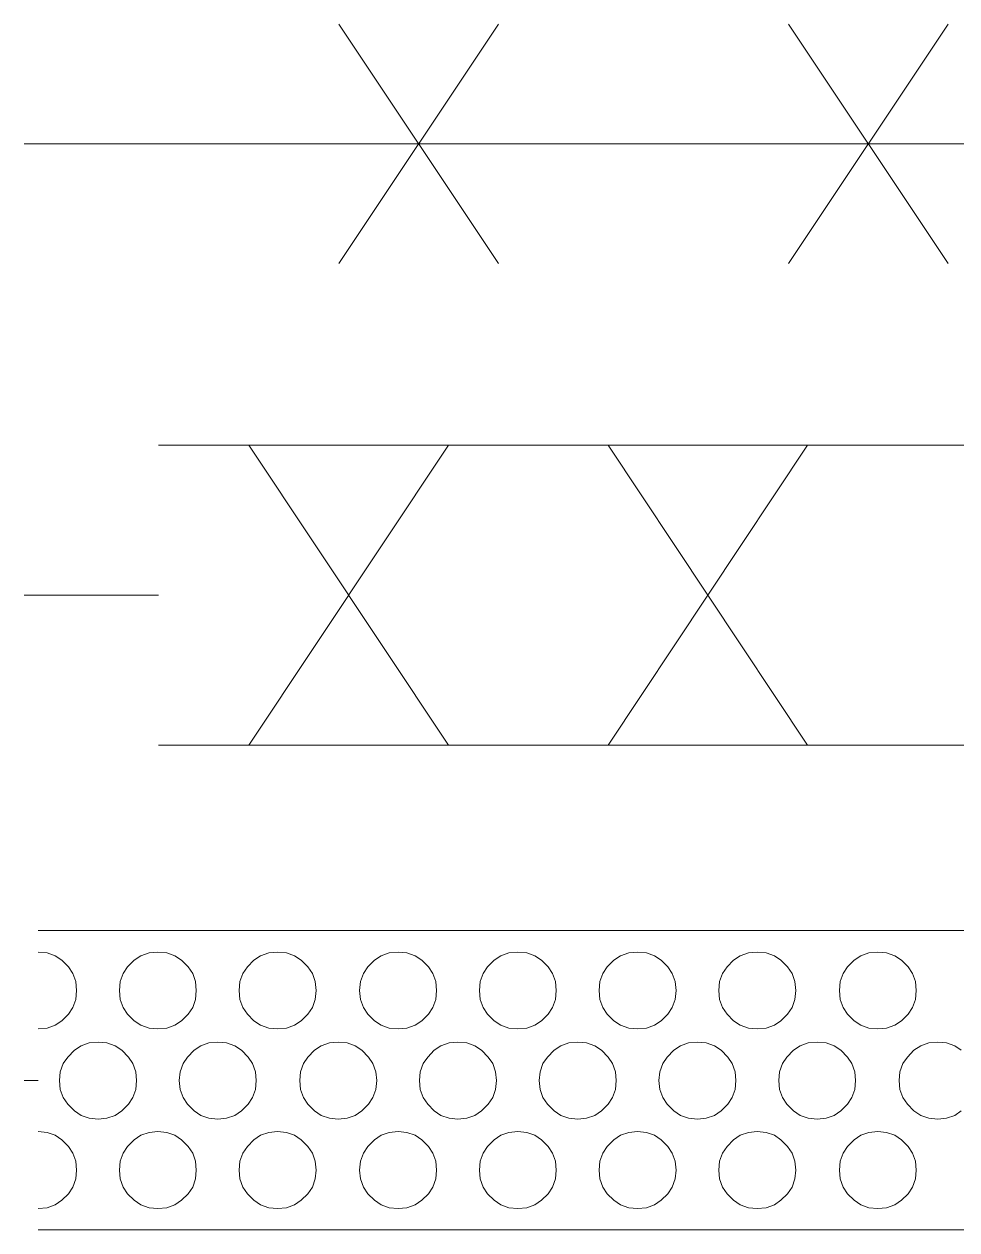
# Model space of a CAD drawing. Header units: inches. Extents: x 47316 to 59086, y 3141 to 11743.
# Drawn here: x 50299.46 to 50315.05, y 10110.04 to 10130.2 of the extents above; entities that cross this region are included whole.
import ezdxf

# ---------------------------------------------------------------- set-up
doc = ezdxf.new("R2010")
doc.units = ezdxf.units.IN
doc.header["$MEASUREMENT"] = 0

msp = doc.modelspace()

# ---------------------------------------------------------------- linework, layer by layer
at = {"color": 0, "lineweight": 15}
for p, q in [((50304.727, 10126.2), (50307.396, 10130.202)), ((50304.727, 10130.202), (50307.396, 10126.2)), ((50312.238, 10126.2), (50314.907, 10130.202)), ((50312.238, 10130.202), (50314.907, 10126.2)), ((50299.465, 10128.201), (50305.469, 10128.201)), ((50305.469, 10128.201), (50312.979, 10128.201)), ((50312.979, 10128.201), (50320.503, 10128.201)), ((50301.713, 10123.161), (50303.715, 10123.161)), ((50303.22, 10118.146), (50306.556, 10123.161)), ((50303.22, 10123.161), (50306.556, 10118.146)), ((50303.715, 10123.161), (50305.716, 10123.161)), ((50305.716, 10123.161), (50307.729, 10123.161)), ((50307.729, 10123.161), (50309.731, 10123.161)), ((50309.224, 10118.146), (50312.559, 10123.161)), ((50309.224, 10123.161), (50312.559, 10118.146)), ((50309.731, 10123.161), (50311.732, 10123.161)), ((50311.732, 10123.161), (50313.733, 10123.161)), ((50313.733, 10123.161), (50315.734, 10123.161)), ((50299.465, 10120.653), (50301.713, 10120.653)), ((50301.713, 10118.146), (50303.715, 10118.146)), ((50303.715, 10118.146), (50305.716, 10118.146)), ((50305.716, 10118.146), (50307.729, 10118.146)), ((50307.729, 10118.146), (50309.731, 10118.146)), ((50309.731, 10118.146), (50311.732, 10118.146)), ((50311.732, 10118.146), (50313.733, 10118.146)), ((50313.733, 10118.146), (50315.734, 10118.146)), ((50299.7, 10115.045), (50300.7, 10115.045)), ((50300.7, 10115.045), (50301.701, 10115.045)), ((50301.701, 10115.045), (50302.702, 10115.045)), ((50302.702, 10115.045), (50303.702, 10115.045)), ((50303.702, 10115.045), (50304.715, 10115.045)), ((50304.715, 10115.045), (50305.716, 10115.045)), ((50305.716, 10115.045), (50306.716, 10115.045)), ((50306.716, 10115.045), (50307.717, 10115.045)), ((50307.717, 10115.045), (50308.718, 10115.045)), ((50308.718, 10115.045), (50309.718, 10115.045)), ((50309.718, 10115.045), (50310.719, 10115.045)), ((50310.719, 10115.045), (50311.719, 10115.045)), ((50311.719, 10115.045), (50312.72, 10115.045)), ((50312.72, 10115.045), (50313.733, 10115.045)), ((50313.733, 10115.045), (50314.734, 10115.045)), ((50314.734, 10115.045), (50315.734, 10115.045)), ((50299.848, 10114.674), (50299.7, 10114.687)), ((50299.984, 10114.625), (50299.848, 10114.674)), ((50300.095, 10114.551), (50299.984, 10114.625)), ((50301.417, 10114.625), (50301.306, 10114.551)), ((50301.553, 10114.674), (50301.417, 10114.625)), ((50301.701, 10114.687), (50301.553, 10114.674)), ((50301.849, 10114.674), (50301.701, 10114.687)), ((50301.985, 10114.625), (50301.849, 10114.674)), ((50302.096, 10114.551), (50301.985, 10114.625)), ((50303.418, 10114.625), (50303.307, 10114.551)), ((50303.554, 10114.674), (50303.418, 10114.625)), ((50303.702, 10114.687), (50303.554, 10114.674)), ((50303.85, 10114.674), (50303.702, 10114.687)), ((50303.986, 10114.625), (50303.85, 10114.674)), ((50304.097, 10114.551), (50303.986, 10114.625)), ((50305.432, 10114.625), (50305.32, 10114.551)), ((50305.568, 10114.674), (50305.432, 10114.625)), ((50305.716, 10114.687), (50305.568, 10114.674)), ((50305.864, 10114.674), (50305.716, 10114.687)), ((50306, 10114.625), (50305.864, 10114.674)), ((50306.111, 10114.551), (50306, 10114.625)), ((50307.433, 10114.625), (50307.322, 10114.551)), ((50307.569, 10114.674), (50307.433, 10114.625)), ((50307.717, 10114.687), (50307.569, 10114.674)), ((50307.865, 10114.674), (50307.717, 10114.687)), ((50308.001, 10114.625), (50307.865, 10114.674)), ((50308.112, 10114.551), (50308.001, 10114.625)), ((50309.434, 10114.625), (50309.323, 10114.551)), ((50309.57, 10114.674), (50309.434, 10114.625)), ((50309.718, 10114.687), (50309.57, 10114.674)), ((50309.866, 10114.674), (50309.718, 10114.687)), ((50310.002, 10114.625), (50309.866, 10114.674)), ((50310.114, 10114.551), (50310.002, 10114.625)), ((50311.435, 10114.625), (50311.324, 10114.551)), ((50311.571, 10114.674), (50311.435, 10114.625)), ((50311.719, 10114.687), (50311.571, 10114.674)), ((50311.868, 10114.674), (50311.719, 10114.687)), ((50312.004, 10114.625), (50311.868, 10114.674)), ((50312.115, 10114.551), (50312.004, 10114.625)), ((50313.449, 10114.625), (50313.338, 10114.551)), ((50313.585, 10114.674), (50313.449, 10114.625)), ((50313.733, 10114.687), (50313.585, 10114.674)), ((50313.881, 10114.674), (50313.733, 10114.687)), ((50314.017, 10114.625), (50313.881, 10114.674)), ((50314.128, 10114.551), (50314.017, 10114.625)), ((50300.206, 10114.44), (50300.095, 10114.551)), ((50300.28, 10114.328), (50300.206, 10114.44)), ((50301.194, 10114.44), (50301.12, 10114.328)), ((50301.306, 10114.551), (50301.194, 10114.44)), ((50302.207, 10114.44), (50302.096, 10114.551)), ((50302.282, 10114.328), (50302.207, 10114.44)), ((50303.196, 10114.44), (50303.122, 10114.328)), ((50303.307, 10114.551), (50303.196, 10114.44)), ((50304.209, 10114.44), (50304.097, 10114.551)), ((50304.283, 10114.328), (50304.209, 10114.44)), ((50305.209, 10114.44), (50305.135, 10114.328)), ((50305.32, 10114.551), (50305.209, 10114.44)), ((50306.222, 10114.44), (50306.111, 10114.551)), ((50306.296, 10114.328), (50306.222, 10114.44)), ((50307.211, 10114.44), (50307.136, 10114.328)), ((50307.322, 10114.551), (50307.211, 10114.44)), ((50308.223, 10114.44), (50308.112, 10114.551)), ((50308.298, 10114.328), (50308.223, 10114.44)), ((50309.212, 10114.44), (50309.138, 10114.328)), ((50309.323, 10114.551), (50309.212, 10114.44)), ((50310.225, 10114.44), (50310.114, 10114.551)), ((50310.299, 10114.328), (50310.225, 10114.44)), ((50311.213, 10114.44), (50311.139, 10114.328)), ((50311.324, 10114.551), (50311.213, 10114.44)), ((50312.226, 10114.44), (50312.115, 10114.551)), ((50312.3, 10114.328), (50312.226, 10114.44)), ((50313.227, 10114.44), (50313.152, 10114.328)), ((50313.338, 10114.551), (50313.227, 10114.44)), ((50314.24, 10114.44), (50314.128, 10114.551)), ((50314.314, 10114.328), (50314.24, 10114.44)), ((50300.33, 10114.192), (50300.28, 10114.328)), ((50300.342, 10114.044), (50300.33, 10114.192)), ((50301.071, 10114.192), (50301.059, 10114.044)), ((50301.12, 10114.328), (50301.071, 10114.192)), ((50302.331, 10114.192), (50302.282, 10114.328)), ((50302.343, 10114.044), (50302.331, 10114.192)), ((50303.072, 10114.192), (50303.06, 10114.044)), ((50303.122, 10114.328), (50303.072, 10114.192)), ((50304.332, 10114.192), (50304.283, 10114.328)), ((50304.345, 10114.044), (50304.332, 10114.192)), ((50305.086, 10114.192), (50305.073, 10114.044)), ((50305.135, 10114.328), (50305.086, 10114.192)), ((50306.346, 10114.192), (50306.296, 10114.328)), ((50306.358, 10114.044), (50306.346, 10114.192)), ((50307.087, 10114.192), (50307.075, 10114.044)), ((50307.136, 10114.328), (50307.087, 10114.192)), ((50308.347, 10114.192), (50308.298, 10114.328)), ((50308.359, 10114.044), (50308.347, 10114.192)), ((50309.088, 10114.192), (50309.076, 10114.044)), ((50309.138, 10114.328), (50309.088, 10114.192)), ((50310.348, 10114.192), (50310.299, 10114.328)), ((50310.361, 10114.044), (50310.348, 10114.192)), ((50311.089, 10114.192), (50311.077, 10114.044)), ((50311.139, 10114.328), (50311.089, 10114.192)), ((50312.349, 10114.192), (50312.3, 10114.328)), ((50312.362, 10114.044), (50312.349, 10114.192)), ((50313.103, 10114.192), (50313.091, 10114.044)), ((50313.152, 10114.328), (50313.103, 10114.192)), ((50314.363, 10114.192), (50314.314, 10114.328)), ((50314.375, 10114.044), (50314.363, 10114.192)), ((50300.33, 10113.896), (50300.342, 10114.044)), ((50301.059, 10114.044), (50301.071, 10113.896)), ((50302.331, 10113.896), (50302.343, 10114.044)), ((50303.06, 10114.044), (50303.072, 10113.896)), ((50304.332, 10113.896), (50304.345, 10114.044)), ((50305.073, 10114.044), (50305.086, 10113.896)), ((50306.346, 10113.896), (50306.358, 10114.044)), ((50307.075, 10114.044), (50307.087, 10113.896)), ((50308.347, 10113.896), (50308.359, 10114.044)), ((50309.076, 10114.044), (50309.088, 10113.896)), ((50310.348, 10113.896), (50310.361, 10114.044)), ((50311.077, 10114.044), (50311.089, 10113.896)), ((50312.349, 10113.896), (50312.362, 10114.044)), ((50313.091, 10114.044), (50313.103, 10113.896)), ((50314.363, 10113.896), (50314.375, 10114.044)), ((50300.206, 10113.649), (50300.28, 10113.76)), ((50300.28, 10113.76), (50300.33, 10113.896)), ((50301.071, 10113.896), (50301.12, 10113.76)), ((50301.12, 10113.76), (50301.194, 10113.649)), ((50302.207, 10113.649), (50302.282, 10113.76)), ((50302.282, 10113.76), (50302.331, 10113.896)), ((50303.072, 10113.896), (50303.122, 10113.76)), ((50303.122, 10113.76), (50303.196, 10113.649)), ((50304.209, 10113.649), (50304.283, 10113.76)), ((50304.283, 10113.76), (50304.332, 10113.896)), ((50305.086, 10113.896), (50305.135, 10113.76)), ((50305.135, 10113.76), (50305.209, 10113.649)), ((50306.222, 10113.649), (50306.296, 10113.76)), ((50306.296, 10113.76), (50306.346, 10113.896)), ((50307.087, 10113.896), (50307.136, 10113.76)), ((50307.136, 10113.76), (50307.211, 10113.649)), ((50308.223, 10113.649), (50308.298, 10113.76)), ((50308.298, 10113.76), (50308.347, 10113.896)), ((50309.088, 10113.896), (50309.138, 10113.76)), ((50309.138, 10113.76), (50309.212, 10113.649)), ((50310.225, 10113.649), (50310.299, 10113.76)), ((50310.299, 10113.76), (50310.348, 10113.896)), ((50311.089, 10113.896), (50311.139, 10113.76)), ((50311.139, 10113.76), (50311.213, 10113.649)), ((50312.226, 10113.649), (50312.3, 10113.76)), ((50312.3, 10113.76), (50312.349, 10113.896)), ((50313.103, 10113.896), (50313.152, 10113.76)), ((50313.152, 10113.76), (50313.227, 10113.649)), ((50314.24, 10113.649), (50314.314, 10113.76)), ((50314.314, 10113.76), (50314.363, 10113.896)), ((50300.095, 10113.538), (50300.206, 10113.649)), ((50301.194, 10113.649), (50301.306, 10113.538)), ((50302.096, 10113.538), (50302.207, 10113.649)), ((50303.196, 10113.649), (50303.307, 10113.538)), ((50304.097, 10113.538), (50304.209, 10113.649)), ((50305.209, 10113.649), (50305.32, 10113.538)), ((50306.111, 10113.538), (50306.222, 10113.649)), ((50307.211, 10113.649), (50307.322, 10113.538)), ((50308.112, 10113.538), (50308.223, 10113.649)), ((50309.212, 10113.649), (50309.323, 10113.538)), ((50310.114, 10113.538), (50310.225, 10113.649)), ((50311.213, 10113.649), (50311.324, 10113.538)), ((50312.115, 10113.538), (50312.226, 10113.649)), ((50313.227, 10113.649), (50313.338, 10113.538)), ((50314.128, 10113.538), (50314.24, 10113.649)), ((50299.7, 10113.402), (50299.848, 10113.414)), ((50299.848, 10113.414), (50299.984, 10113.464)), ((50299.984, 10113.464), (50300.095, 10113.538)), ((50301.306, 10113.538), (50301.417, 10113.464)), ((50301.417, 10113.464), (50301.553, 10113.414)), ((50301.553, 10113.414), (50301.701, 10113.402)), ((50301.701, 10113.402), (50301.849, 10113.414)), ((50301.849, 10113.414), (50301.985, 10113.464)), ((50301.985, 10113.464), (50302.096, 10113.538)), ((50303.307, 10113.538), (50303.418, 10113.464)), ((50303.418, 10113.464), (50303.554, 10113.414)), ((50303.554, 10113.414), (50303.702, 10113.402)), ((50303.702, 10113.402), (50303.85, 10113.414)), ((50303.85, 10113.414), (50303.986, 10113.464)), ((50303.986, 10113.464), (50304.097, 10113.538)), ((50305.32, 10113.538), (50305.432, 10113.464)), ((50305.432, 10113.464), (50305.568, 10113.414)), ((50305.568, 10113.414), (50305.716, 10113.402)), ((50305.716, 10113.402), (50305.864, 10113.414)), ((50305.864, 10113.414), (50306, 10113.464)), ((50306, 10113.464), (50306.111, 10113.538)), ((50307.322, 10113.538), (50307.433, 10113.464)), ((50307.433, 10113.464), (50307.569, 10113.414)), ((50307.569, 10113.414), (50307.717, 10113.402)), ((50307.717, 10113.402), (50307.865, 10113.414)), ((50307.865, 10113.414), (50308.001, 10113.464)), ((50308.001, 10113.464), (50308.112, 10113.538)), ((50309.323, 10113.538), (50309.434, 10113.464)), ((50309.434, 10113.464), (50309.57, 10113.414)), ((50309.57, 10113.414), (50309.718, 10113.402)), ((50309.718, 10113.402), (50309.866, 10113.414)), ((50309.866, 10113.414), (50310.002, 10113.464)), ((50310.002, 10113.464), (50310.114, 10113.538)), ((50311.324, 10113.538), (50311.435, 10113.464)), ((50311.435, 10113.464), (50311.571, 10113.414)), ((50311.571, 10113.414), (50311.719, 10113.402)), ((50311.719, 10113.402), (50311.868, 10113.414)), ((50311.868, 10113.414), (50312.004, 10113.464)), ((50312.004, 10113.464), (50312.115, 10113.538)), ((50313.338, 10113.538), (50313.449, 10113.464)), ((50313.449, 10113.464), (50313.585, 10113.414)), ((50313.585, 10113.414), (50313.733, 10113.402)), ((50313.733, 10113.402), (50313.881, 10113.414)), ((50313.881, 10113.414), (50314.017, 10113.464)), ((50314.017, 10113.464), (50314.128, 10113.538)), ((50300.552, 10113.167), (50300.416, 10113.118)), ((50300.7, 10113.179), (50300.552, 10113.167)), ((50300.849, 10113.167), (50300.7, 10113.179)), ((50300.984, 10113.118), (50300.849, 10113.167)), ((50302.553, 10113.167), (50302.417, 10113.118)), ((50302.702, 10113.179), (50302.553, 10113.167)), ((50302.85, 10113.167), (50302.702, 10113.179)), ((50302.986, 10113.118), (50302.85, 10113.167)), ((50304.567, 10113.167), (50304.431, 10113.118)), ((50304.715, 10113.179), (50304.567, 10113.167)), ((50304.863, 10113.167), (50304.715, 10113.179)), ((50304.999, 10113.118), (50304.863, 10113.167)), ((50306.568, 10113.167), (50306.432, 10113.118)), ((50306.716, 10113.179), (50306.568, 10113.167)), ((50306.865, 10113.167), (50306.716, 10113.179)), ((50307, 10113.118), (50306.865, 10113.167)), ((50308.569, 10113.167), (50308.433, 10113.118)), ((50308.718, 10113.179), (50308.569, 10113.167)), ((50308.866, 10113.167), (50308.718, 10113.179)), ((50309.002, 10113.118), (50308.866, 10113.167)), ((50310.571, 10113.167), (50310.435, 10113.118)), ((50310.719, 10113.179), (50310.571, 10113.167)), ((50310.867, 10113.167), (50310.719, 10113.179)), ((50311.003, 10113.118), (50310.867, 10113.167)), ((50312.572, 10113.167), (50312.436, 10113.118)), ((50312.72, 10113.179), (50312.572, 10113.167)), ((50312.868, 10113.167), (50312.72, 10113.179)), ((50313.004, 10113.118), (50312.868, 10113.167)), ((50314.585, 10113.167), (50314.45, 10113.118)), ((50314.734, 10113.179), (50314.585, 10113.167)), ((50314.882, 10113.167), (50314.734, 10113.179)), ((50315.018, 10113.118), (50314.882, 10113.167)), ((50300.305, 10113.044), (50300.194, 10112.932)), ((50300.416, 10113.118), (50300.305, 10113.044)), ((50301.096, 10113.044), (50300.984, 10113.118)), ((50301.207, 10112.932), (50301.096, 10113.044)), ((50302.306, 10113.044), (50302.195, 10112.932)), ((50302.417, 10113.118), (50302.306, 10113.044)), ((50303.097, 10113.044), (50302.986, 10113.118)), ((50303.208, 10112.932), (50303.097, 10113.044)), ((50304.32, 10113.044), (50304.209, 10112.932)), ((50304.431, 10113.118), (50304.32, 10113.044)), ((50305.11, 10113.044), (50304.999, 10113.118)), ((50305.222, 10112.932), (50305.11, 10113.044)), ((50306.321, 10113.044), (50306.21, 10112.932)), ((50306.432, 10113.118), (50306.321, 10113.044)), ((50307.112, 10113.044), (50307, 10113.118)), ((50307.223, 10112.932), (50307.112, 10113.044)), ((50308.322, 10113.044), (50308.211, 10112.932)), ((50308.433, 10113.118), (50308.322, 10113.044)), ((50309.113, 10113.044), (50309.002, 10113.118)), ((50309.224, 10112.932), (50309.113, 10113.044)), ((50310.324, 10113.044), (50310.212, 10112.932)), ((50310.435, 10113.118), (50310.324, 10113.044)), ((50311.114, 10113.044), (50311.003, 10113.118)), ((50311.225, 10112.932), (50311.114, 10113.044)), ((50312.325, 10113.044), (50312.214, 10112.932)), ((50312.436, 10113.118), (50312.325, 10113.044)), ((50313.115, 10113.044), (50313.004, 10113.118)), ((50313.227, 10112.932), (50313.115, 10113.044)), ((50314.338, 10113.044), (50314.227, 10112.932)), ((50314.45, 10113.118), (50314.338, 10113.044)), ((50315.129, 10113.044), (50315.018, 10113.118)), ((50300.12, 10112.821), (50300.07, 10112.685)), ((50300.194, 10112.932), (50300.12, 10112.821)), ((50301.281, 10112.821), (50301.207, 10112.932)), ((50301.33, 10112.685), (50301.281, 10112.821)), ((50302.121, 10112.821), (50302.072, 10112.685)), ((50302.195, 10112.932), (50302.121, 10112.821)), ((50303.282, 10112.821), (50303.208, 10112.932)), ((50303.332, 10112.685), (50303.282, 10112.821)), ((50304.135, 10112.821), (50304.085, 10112.685)), ((50304.209, 10112.932), (50304.135, 10112.821)), ((50305.296, 10112.821), (50305.222, 10112.932)), ((50305.345, 10112.685), (50305.296, 10112.821)), ((50306.136, 10112.821), (50306.086, 10112.685)), ((50306.21, 10112.932), (50306.136, 10112.821)), ((50307.297, 10112.821), (50307.223, 10112.932)), ((50307.346, 10112.685), (50307.297, 10112.821)), ((50308.137, 10112.821), (50308.088, 10112.685)), ((50308.211, 10112.932), (50308.137, 10112.821)), ((50309.298, 10112.821), (50309.224, 10112.932)), ((50309.348, 10112.685), (50309.298, 10112.821)), ((50310.138, 10112.821), (50310.089, 10112.685)), ((50310.212, 10112.932), (50310.138, 10112.821)), ((50311.299, 10112.821), (50311.225, 10112.932)), ((50311.349, 10112.685), (50311.299, 10112.821)), ((50312.139, 10112.821), (50312.09, 10112.685)), ((50312.214, 10112.932), (50312.139, 10112.821)), ((50313.301, 10112.821), (50313.227, 10112.932)), ((50313.35, 10112.685), (50313.301, 10112.821)), ((50314.153, 10112.821), (50314.104, 10112.685)), ((50314.227, 10112.932), (50314.153, 10112.821)), ((50300.07, 10112.685), (50300.058, 10112.537)), ((50301.343, 10112.537), (50301.33, 10112.685)), ((50302.072, 10112.685), (50302.059, 10112.537)), ((50303.344, 10112.537), (50303.332, 10112.685)), ((50304.085, 10112.685), (50304.073, 10112.537)), ((50305.358, 10112.537), (50305.345, 10112.685)), ((50306.086, 10112.685), (50306.074, 10112.537)), ((50307.359, 10112.537), (50307.346, 10112.685)), ((50308.088, 10112.685), (50308.075, 10112.537)), ((50309.36, 10112.537), (50309.348, 10112.685)), ((50310.089, 10112.685), (50310.076, 10112.537)), ((50311.361, 10112.537), (50311.349, 10112.685)), ((50312.09, 10112.685), (50312.078, 10112.537)), ((50313.362, 10112.537), (50313.35, 10112.685)), ((50314.104, 10112.685), (50314.091, 10112.537)), ((50299.465, 10112.537), (50299.7, 10112.537)), ((50300.058, 10112.537), (50300.07, 10112.389)), ((50300.07, 10112.389), (50300.12, 10112.253)), ((50301.281, 10112.253), (50301.33, 10112.389)), ((50301.33, 10112.389), (50301.343, 10112.537)), ((50302.059, 10112.537), (50302.072, 10112.389)), ((50302.072, 10112.389), (50302.121, 10112.253)), ((50303.282, 10112.253), (50303.332, 10112.389)), ((50303.332, 10112.389), (50303.344, 10112.537)), ((50304.073, 10112.537), (50304.085, 10112.389)), ((50304.085, 10112.389), (50304.135, 10112.253)), ((50305.296, 10112.253), (50305.345, 10112.389)), ((50305.345, 10112.389), (50305.358, 10112.537)), ((50306.074, 10112.537), (50306.086, 10112.389)), ((50306.086, 10112.389), (50306.136, 10112.253)), ((50307.297, 10112.253), (50307.346, 10112.389)), ((50307.346, 10112.389), (50307.359, 10112.537)), ((50308.075, 10112.537), (50308.088, 10112.389)), ((50308.088, 10112.389), (50308.137, 10112.253)), ((50309.298, 10112.253), (50309.348, 10112.389)), ((50309.348, 10112.389), (50309.36, 10112.537)), ((50310.076, 10112.537), (50310.089, 10112.389)), ((50310.089, 10112.389), (50310.138, 10112.253)), ((50311.299, 10112.253), (50311.349, 10112.389)), ((50311.349, 10112.389), (50311.361, 10112.537)), ((50312.078, 10112.537), (50312.09, 10112.389)), ((50312.09, 10112.389), (50312.139, 10112.253)), ((50313.301, 10112.253), (50313.35, 10112.389)), ((50313.35, 10112.389), (50313.362, 10112.537)), ((50314.091, 10112.537), (50314.104, 10112.389)), ((50314.104, 10112.389), (50314.153, 10112.253)), ((50300.12, 10112.253), (50300.194, 10112.142)), ((50300.194, 10112.142), (50300.305, 10112.031)), ((50301.096, 10112.031), (50301.207, 10112.142)), ((50301.207, 10112.142), (50301.281, 10112.253)), ((50302.121, 10112.253), (50302.195, 10112.142)), ((50302.195, 10112.142), (50302.306, 10112.031)), ((50303.097, 10112.031), (50303.208, 10112.142)), ((50303.208, 10112.142), (50303.282, 10112.253)), ((50304.135, 10112.253), (50304.209, 10112.142)), ((50304.209, 10112.142), (50304.32, 10112.031)), ((50305.11, 10112.031), (50305.222, 10112.142)), ((50305.222, 10112.142), (50305.296, 10112.253)), ((50306.136, 10112.253), (50306.21, 10112.142)), ((50306.21, 10112.142), (50306.321, 10112.031)), ((50307.112, 10112.031), (50307.223, 10112.142)), ((50307.223, 10112.142), (50307.297, 10112.253)), ((50308.137, 10112.253), (50308.211, 10112.142)), ((50308.211, 10112.142), (50308.322, 10112.031)), ((50309.113, 10112.031), (50309.224, 10112.142)), ((50309.224, 10112.142), (50309.298, 10112.253)), ((50310.138, 10112.253), (50310.212, 10112.142)), ((50310.212, 10112.142), (50310.324, 10112.031)), ((50311.114, 10112.031), (50311.225, 10112.142)), ((50311.225, 10112.142), (50311.299, 10112.253)), ((50312.139, 10112.253), (50312.214, 10112.142)), ((50312.214, 10112.142), (50312.325, 10112.031)), ((50313.115, 10112.031), (50313.227, 10112.142)), ((50313.227, 10112.142), (50313.301, 10112.253)), ((50314.153, 10112.253), (50314.227, 10112.142)), ((50314.227, 10112.142), (50314.338, 10112.031)), ((50300.305, 10112.031), (50300.416, 10111.957)), ((50300.416, 10111.957), (50300.552, 10111.907)), ((50300.849, 10111.907), (50300.984, 10111.957)), ((50300.984, 10111.957), (50301.096, 10112.031)), ((50302.306, 10112.031), (50302.417, 10111.957)), ((50302.417, 10111.957), (50302.553, 10111.907)), ((50302.85, 10111.907), (50302.986, 10111.957)), ((50302.986, 10111.957), (50303.097, 10112.031)), ((50304.32, 10112.031), (50304.431, 10111.957)), ((50304.431, 10111.957), (50304.567, 10111.907)), ((50304.863, 10111.907), (50304.999, 10111.957)), ((50304.999, 10111.957), (50305.11, 10112.031)), ((50306.321, 10112.031), (50306.432, 10111.957)), ((50306.432, 10111.957), (50306.568, 10111.907)), ((50306.865, 10111.907), (50307, 10111.957)), ((50307, 10111.957), (50307.112, 10112.031)), ((50308.322, 10112.031), (50308.433, 10111.957)), ((50308.433, 10111.957), (50308.569, 10111.907)), ((50308.866, 10111.907), (50309.002, 10111.957)), ((50309.002, 10111.957), (50309.113, 10112.031)), ((50310.324, 10112.031), (50310.435, 10111.957)), ((50310.435, 10111.957), (50310.571, 10111.907)), ((50310.867, 10111.907), (50311.003, 10111.957)), ((50311.003, 10111.957), (50311.114, 10112.031)), ((50312.325, 10112.031), (50312.436, 10111.957)), ((50312.436, 10111.957), (50312.572, 10111.907)), ((50312.868, 10111.907), (50313.004, 10111.957)), ((50313.004, 10111.957), (50313.115, 10112.031)), ((50314.338, 10112.031), (50314.45, 10111.957)), ((50314.45, 10111.957), (50314.585, 10111.907)), ((50314.882, 10111.907), (50315.018, 10111.957)), ((50315.018, 10111.957), (50315.129, 10112.031)), ((50300.552, 10111.907), (50300.7, 10111.895)), ((50300.7, 10111.895), (50300.849, 10111.907)), ((50302.553, 10111.907), (50302.702, 10111.895)), ((50302.702, 10111.895), (50302.85, 10111.907)), ((50304.567, 10111.907), (50304.715, 10111.895)), ((50304.715, 10111.895), (50304.863, 10111.907)), ((50306.568, 10111.907), (50306.716, 10111.895)), ((50306.716, 10111.895), (50306.865, 10111.907)), ((50308.569, 10111.907), (50308.718, 10111.895)), ((50308.718, 10111.895), (50308.866, 10111.907)), ((50310.571, 10111.907), (50310.719, 10111.895)), ((50310.719, 10111.895), (50310.867, 10111.907)), ((50312.572, 10111.907), (50312.72, 10111.895)), ((50312.72, 10111.895), (50312.868, 10111.907)), ((50314.585, 10111.907), (50314.734, 10111.895)), ((50314.734, 10111.895), (50314.882, 10111.907)), ((50299.848, 10111.672), (50299.7, 10111.685)), ((50299.984, 10111.623), (50299.848, 10111.672)), ((50300.095, 10111.549), (50299.984, 10111.623)), ((50300.206, 10111.438), (50300.095, 10111.549)), ((50301.306, 10111.549), (50301.194, 10111.438)), ((50301.417, 10111.623), (50301.306, 10111.549)), ((50301.553, 10111.672), (50301.417, 10111.623)), ((50301.701, 10111.685), (50301.553, 10111.672)), ((50301.849, 10111.672), (50301.701, 10111.685)), ((50301.985, 10111.623), (50301.849, 10111.672)), ((50302.096, 10111.549), (50301.985, 10111.623)), ((50302.207, 10111.438), (50302.096, 10111.549)), ((50303.307, 10111.549), (50303.196, 10111.438)), ((50303.418, 10111.623), (50303.307, 10111.549)), ((50303.554, 10111.672), (50303.418, 10111.623)), ((50303.702, 10111.685), (50303.554, 10111.672)), ((50303.85, 10111.672), (50303.702, 10111.685)), ((50303.986, 10111.623), (50303.85, 10111.672)), ((50304.097, 10111.549), (50303.986, 10111.623)), ((50304.209, 10111.438), (50304.097, 10111.549)), ((50305.32, 10111.549), (50305.209, 10111.438)), ((50305.432, 10111.623), (50305.32, 10111.549)), ((50305.568, 10111.672), (50305.432, 10111.623)), ((50305.716, 10111.685), (50305.568, 10111.672)), ((50305.864, 10111.672), (50305.716, 10111.685)), ((50306, 10111.623), (50305.864, 10111.672)), ((50306.111, 10111.549), (50306, 10111.623)), ((50306.222, 10111.438), (50306.111, 10111.549)), ((50307.322, 10111.549), (50307.211, 10111.438)), ((50307.433, 10111.623), (50307.322, 10111.549)), ((50307.569, 10111.672), (50307.433, 10111.623)), ((50307.717, 10111.685), (50307.569, 10111.672)), ((50307.865, 10111.672), (50307.717, 10111.685)), ((50308.001, 10111.623), (50307.865, 10111.672)), ((50308.112, 10111.549), (50308.001, 10111.623)), ((50308.223, 10111.438), (50308.112, 10111.549)), ((50309.323, 10111.549), (50309.212, 10111.438)), ((50309.434, 10111.623), (50309.323, 10111.549)), ((50309.57, 10111.672), (50309.434, 10111.623)), ((50309.718, 10111.685), (50309.57, 10111.672)), ((50309.866, 10111.672), (50309.718, 10111.685)), ((50310.002, 10111.623), (50309.866, 10111.672)), ((50310.114, 10111.549), (50310.002, 10111.623)), ((50310.225, 10111.438), (50310.114, 10111.549)), ((50311.324, 10111.549), (50311.213, 10111.438)), ((50311.435, 10111.623), (50311.324, 10111.549)), ((50311.571, 10111.672), (50311.435, 10111.623)), ((50311.719, 10111.685), (50311.571, 10111.672)), ((50311.868, 10111.672), (50311.719, 10111.685)), ((50312.004, 10111.623), (50311.868, 10111.672)), ((50312.115, 10111.549), (50312.004, 10111.623)), ((50312.226, 10111.438), (50312.115, 10111.549)), ((50313.338, 10111.549), (50313.227, 10111.438)), ((50313.449, 10111.623), (50313.338, 10111.549)), ((50313.585, 10111.672), (50313.449, 10111.623)), ((50313.733, 10111.685), (50313.585, 10111.672)), ((50313.881, 10111.672), (50313.733, 10111.685)), ((50314.017, 10111.623), (50313.881, 10111.672)), ((50314.128, 10111.549), (50314.017, 10111.623)), ((50314.24, 10111.438), (50314.128, 10111.549)), ((50300.28, 10111.326), (50300.206, 10111.438)), ((50301.194, 10111.438), (50301.12, 10111.326)), ((50302.282, 10111.326), (50302.207, 10111.438)), ((50303.196, 10111.438), (50303.122, 10111.326)), ((50304.283, 10111.326), (50304.209, 10111.438)), ((50305.209, 10111.438), (50305.135, 10111.326)), ((50306.296, 10111.326), (50306.222, 10111.438)), ((50307.211, 10111.438), (50307.136, 10111.326)), ((50308.298, 10111.326), (50308.223, 10111.438)), ((50309.212, 10111.438), (50309.138, 10111.326)), ((50310.299, 10111.326), (50310.225, 10111.438)), ((50311.213, 10111.438), (50311.139, 10111.326)), ((50312.3, 10111.326), (50312.226, 10111.438)), ((50313.227, 10111.438), (50313.152, 10111.326)), ((50314.314, 10111.326), (50314.24, 10111.438)), ((50300.33, 10111.191), (50300.28, 10111.326)), ((50300.342, 10111.042), (50300.33, 10111.191)), ((50301.071, 10111.191), (50301.059, 10111.042)), ((50301.12, 10111.326), (50301.071, 10111.191)), ((50302.331, 10111.191), (50302.282, 10111.326)), ((50302.343, 10111.042), (50302.331, 10111.191)), ((50303.072, 10111.191), (50303.06, 10111.042)), ((50303.122, 10111.326), (50303.072, 10111.191)), ((50304.332, 10111.191), (50304.283, 10111.326)), ((50304.345, 10111.042), (50304.332, 10111.191)), ((50305.086, 10111.191), (50305.073, 10111.042)), ((50305.135, 10111.326), (50305.086, 10111.191)), ((50306.346, 10111.191), (50306.296, 10111.326)), ((50306.358, 10111.042), (50306.346, 10111.191)), ((50307.087, 10111.191), (50307.075, 10111.042)), ((50307.136, 10111.326), (50307.087, 10111.191)), ((50308.347, 10111.191), (50308.298, 10111.326)), ((50308.359, 10111.042), (50308.347, 10111.191)), ((50309.088, 10111.191), (50309.076, 10111.042)), ((50309.138, 10111.326), (50309.088, 10111.191)), ((50310.348, 10111.191), (50310.299, 10111.326)), ((50310.361, 10111.042), (50310.348, 10111.191)), ((50311.089, 10111.191), (50311.077, 10111.042)), ((50311.139, 10111.326), (50311.089, 10111.191)), ((50312.349, 10111.191), (50312.3, 10111.326)), ((50312.362, 10111.042), (50312.349, 10111.191)), ((50313.103, 10111.191), (50313.091, 10111.042)), ((50313.152, 10111.326), (50313.103, 10111.191)), ((50314.363, 10111.191), (50314.314, 10111.326)), ((50314.375, 10111.042), (50314.363, 10111.191)), ((50300.33, 10110.894), (50300.342, 10111.042)), ((50301.059, 10111.042), (50301.071, 10110.894)), ((50302.331, 10110.894), (50302.343, 10111.042)), ((50303.06, 10111.042), (50303.072, 10110.894)), ((50304.332, 10110.894), (50304.345, 10111.042)), ((50305.073, 10111.042), (50305.086, 10110.894)), ((50306.346, 10110.894), (50306.358, 10111.042)), ((50307.075, 10111.042), (50307.087, 10110.894)), ((50308.347, 10110.894), (50308.359, 10111.042)), ((50309.076, 10111.042), (50309.088, 10110.894)), ((50310.348, 10110.894), (50310.361, 10111.042)), ((50311.077, 10111.042), (50311.089, 10110.894)), ((50312.349, 10110.894), (50312.362, 10111.042)), ((50313.091, 10111.042), (50313.103, 10110.894)), ((50314.363, 10110.894), (50314.375, 10111.042)), ((50300.206, 10110.647), (50300.28, 10110.758)), ((50300.28, 10110.758), (50300.33, 10110.894)), ((50301.071, 10110.894), (50301.12, 10110.758)), ((50301.12, 10110.758), (50301.194, 10110.647)), ((50302.207, 10110.647), (50302.282, 10110.758)), ((50302.282, 10110.758), (50302.331, 10110.894)), ((50303.072, 10110.894), (50303.122, 10110.758)), ((50303.122, 10110.758), (50303.196, 10110.647)), ((50304.209, 10110.647), (50304.283, 10110.758)), ((50304.283, 10110.758), (50304.332, 10110.894)), ((50305.086, 10110.894), (50305.135, 10110.758)), ((50305.135, 10110.758), (50305.209, 10110.647)), ((50306.222, 10110.647), (50306.296, 10110.758)), ((50306.296, 10110.758), (50306.346, 10110.894)), ((50307.087, 10110.894), (50307.136, 10110.758)), ((50307.136, 10110.758), (50307.211, 10110.647)), ((50308.223, 10110.647), (50308.298, 10110.758)), ((50308.298, 10110.758), (50308.347, 10110.894)), ((50309.088, 10110.894), (50309.138, 10110.758)), ((50309.138, 10110.758), (50309.212, 10110.647)), ((50310.225, 10110.647), (50310.299, 10110.758)), ((50310.299, 10110.758), (50310.348, 10110.894)), ((50311.089, 10110.894), (50311.139, 10110.758)), ((50311.139, 10110.758), (50311.213, 10110.647)), ((50312.226, 10110.647), (50312.3, 10110.758)), ((50312.3, 10110.758), (50312.349, 10110.894)), ((50313.103, 10110.894), (50313.152, 10110.758)), ((50313.152, 10110.758), (50313.227, 10110.647)), ((50314.24, 10110.647), (50314.314, 10110.758)), ((50314.314, 10110.758), (50314.363, 10110.894)), ((50299.984, 10110.462), (50300.095, 10110.536)), ((50300.095, 10110.536), (50300.206, 10110.647)), ((50301.194, 10110.647), (50301.306, 10110.536)), ((50301.306, 10110.536), (50301.417, 10110.462)), ((50301.985, 10110.462), (50302.096, 10110.536)), ((50302.096, 10110.536), (50302.207, 10110.647)), ((50303.196, 10110.647), (50303.307, 10110.536)), ((50303.307, 10110.536), (50303.418, 10110.462)), ((50303.986, 10110.462), (50304.097, 10110.536)), ((50304.097, 10110.536), (50304.209, 10110.647)), ((50305.209, 10110.647), (50305.32, 10110.536)), ((50305.32, 10110.536), (50305.432, 10110.462)), ((50306, 10110.462), (50306.111, 10110.536)), ((50306.111, 10110.536), (50306.222, 10110.647)), ((50307.211, 10110.647), (50307.322, 10110.536)), ((50307.322, 10110.536), (50307.433, 10110.462)), ((50308.001, 10110.462), (50308.112, 10110.536)), ((50308.112, 10110.536), (50308.223, 10110.647)), ((50309.212, 10110.647), (50309.323, 10110.536)), ((50309.323, 10110.536), (50309.434, 10110.462)), ((50310.002, 10110.462), (50310.114, 10110.536)), ((50310.114, 10110.536), (50310.225, 10110.647)), ((50311.213, 10110.647), (50311.324, 10110.536)), ((50311.324, 10110.536), (50311.435, 10110.462)), ((50312.004, 10110.462), (50312.115, 10110.536)), ((50312.115, 10110.536), (50312.226, 10110.647)), ((50313.227, 10110.647), (50313.338, 10110.536)), ((50313.338, 10110.536), (50313.449, 10110.462)), ((50314.017, 10110.462), (50314.128, 10110.536)), ((50314.128, 10110.536), (50314.24, 10110.647)), ((50299.7, 10110.4), (50299.848, 10110.412)), ((50299.848, 10110.412), (50299.984, 10110.462)), ((50301.417, 10110.462), (50301.553, 10110.412)), ((50301.553, 10110.412), (50301.701, 10110.4)), ((50301.701, 10110.4), (50301.849, 10110.412)), ((50301.849, 10110.412), (50301.985, 10110.462)), ((50303.418, 10110.462), (50303.554, 10110.412)), ((50303.554, 10110.412), (50303.702, 10110.4)), ((50303.702, 10110.4), (50303.85, 10110.412)), ((50303.85, 10110.412), (50303.986, 10110.462)), ((50305.432, 10110.462), (50305.568, 10110.412)), ((50305.568, 10110.412), (50305.716, 10110.4)), ((50305.716, 10110.4), (50305.864, 10110.412)), ((50305.864, 10110.412), (50306, 10110.462)), ((50307.433, 10110.462), (50307.569, 10110.412)), ((50307.569, 10110.412), (50307.717, 10110.4)), ((50307.717, 10110.4), (50307.865, 10110.412)), ((50307.865, 10110.412), (50308.001, 10110.462)), ((50309.434, 10110.462), (50309.57, 10110.412)), ((50309.57, 10110.412), (50309.718, 10110.4)), ((50309.718, 10110.4), (50309.866, 10110.412)), ((50309.866, 10110.412), (50310.002, 10110.462)), ((50311.435, 10110.462), (50311.571, 10110.412)), ((50311.571, 10110.412), (50311.719, 10110.4)), ((50311.719, 10110.4), (50311.868, 10110.412)), ((50311.868, 10110.412), (50312.004, 10110.462)), ((50313.449, 10110.462), (50313.585, 10110.412)), ((50313.585, 10110.412), (50313.733, 10110.4)), ((50313.733, 10110.4), (50313.881, 10110.412)), ((50313.881, 10110.412), (50314.017, 10110.462)), ((50300.7, 10110.042), (50299.7, 10110.042)), ((50301.701, 10110.042), (50300.7, 10110.042)), ((50302.702, 10110.042), (50301.701, 10110.042)), ((50303.702, 10110.042), (50302.702, 10110.042)), ((50304.715, 10110.042), (50303.702, 10110.042)), ((50305.716, 10110.042), (50304.715, 10110.042)), ((50306.716, 10110.042), (50305.716, 10110.042)), ((50307.717, 10110.042), (50306.716, 10110.042)), ((50308.718, 10110.042), (50307.717, 10110.042)), ((50309.718, 10110.042), (50308.718, 10110.042)), ((50310.719, 10110.042), (50309.718, 10110.042)), ((50311.719, 10110.042), (50310.719, 10110.042)), ((50312.72, 10110.042), (50311.719, 10110.042)), ((50313.733, 10110.042), (50312.72, 10110.042)), ((50314.734, 10110.042), (50313.733, 10110.042)), ((50315.734, 10110.042), (50314.734, 10110.042))]:
    msp.add_line(p, q, dxfattribs=at)

doc.saveas('drawing.dxf')
